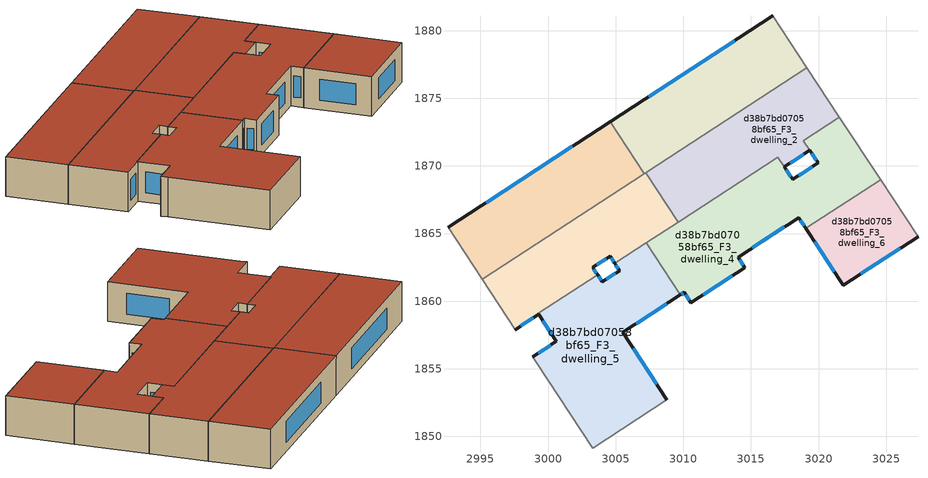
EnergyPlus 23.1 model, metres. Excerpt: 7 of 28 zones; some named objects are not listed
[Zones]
d38b7bd07058bf65_F3_dwelling_0
 floor to d38b7bd07058bf65_F2_dwelling_0 (EU_floor_Construction): 3016.61,1881.1 3019.15,1877.25 3007.13,1869.42 3004.61,1873.29 z9
 wall outside (EU_wall_Construction): 3016.61,1881.1 3004.61,1873.29 z9:12
 wall to d38b7bd07058bf65_F3_dwelling_1 (EU_wall_Construction): 3004.61,1873.29 3007.13,1869.42 z9:12
 wall adiabatic (EU_wall_Construction): 3019.15,1877.25 3016.61,1881.1 z9:12
 wall to d38b7bd07058bf65_F3_dwelling_2 (EU_wall_Construction): 3007.24,1869.49 3019.15,1877.25 z9:12
 wall to d38b7bd07058bf65_F3_dwelling_3 (EU_wall_Construction): 3007.13,1869.42 3007.24,1869.49 z9:12
 window (EU_Window_Construction): 3013.8,1879.27 3007.43,1875.12 z9.7:11.3
 roof outside (EU_roof_Construction): 3019.15,1877.25 3016.61,1881.1 3004.61,1873.29 3007.13,1869.42 z12
d38b7bd07058bf65_F3_dwelling_1
 floor to d38b7bd07058bf65_F2_dwelling_1 (EU_floor_Construction): 3004.61,1873.29 3007.13,1869.42 2995.12,1861.61 2992.6,1865.46 z9
 wall outside (EU_wall_Construction): 3004.61,1873.29 2992.6,1865.46 z9:12
 wall adiabatic (EU_wall_Construction): 2992.6,1865.46 2995.12,1861.61 z9:12
 wall to d38b7bd07058bf65_F3_dwelling_3 (EU_wall_Construction): 2995.12,1861.61 3007.13,1869.42 z9:12
 window (EU_Window_Construction): 3001.79,1871.45 2995.42,1867.3 z9.7:11.3
 roof outside (EU_roof_Construction): 3007.13,1869.42 3004.61,1873.29 2992.6,1865.46 2995.12,1861.61 z12
d38b7bd07058bf65_F3_dwelling_2
 floor to d38b7bd07058bf65_F2_dwelling_2 (EU_floor_Construction): 3019.15,1877.25 3021.54,1873.61 3018.88,1871.87 3019.35,1871.15 3017.47,1869.93 3017,1870.65 3009.62,1865.84 3007.23,1869.49 z9
 wall outside (EU_wall_Construction): 3017.47,1869.93 3019.35,1871.15 z9:12
 wall to d38b7bd07058bf65_F3_dwelling_3 (EU_wall_Construction): 3007.23,1869.49 3009.62,1865.84 z9:12
 wall adiabatic (EU_wall_Construction): 3021.54,1873.61 3019.15,1877.25 z9:12
 wall to d38b7bd07058bf65_F3_dwelling_4 (EU_wall_Construction): 3009.62,1865.84 3017,1870.65 3017.47,1869.93 / 3019.35,1871.15 3018.88,1871.87 3021.54,1873.61 z9:12
 window (EU_Window_Construction): 3017.92,1870.21 3018.91,1870.86 z9.7:11.3
 roof outside (EU_roof_Construction): 3019.35,1871.15 3018.88,1871.87 3021.54,1873.61 3019.15,1877.25 3007.23,1869.49 3009.62,1865.84 3017,1870.65 3017.47,1869.93 z12
d38b7bd07058bf65_F3_dwelling_3
 floor to d38b7bd07058bf65_F2_dwelling_3 (EU_floor_Construction): 3007.23,1869.49 3009.62,1865.84 3004.93,1862.79 3004.59,1863.32 3003.31,1862.49 3003.66,1861.96 2999.26,1859.09 2999.3,1859.03 2997.56,1857.9 2995.12,1861.61 z9
 wall outside (EU_wall_Construction): 3003.66,1861.96 3003.31,1862.49 3004.59,1863.32 3004.93,1862.79 / 2997.56,1857.9 2999.3,1859.03 z9:12
 wall adiabatic (EU_wall_Construction): 2995.12,1861.61 2997.56,1857.9 z9:12
 wall to d38b7bd07058bf65_F3_dwelling_5 (EU_wall_Construction): 2999.3,1859.03 2999.26,1859.09 / 3004.93,1862.79 3007.26,1864.31 / 2999.27,1859.1 3003.66,1861.96 z9:12
 wall to d38b7bd07058bf65_F3_dwelling_4 (EU_wall_Construction): 3007.26,1864.3 3009.62,1865.84 z9:12
 window (EU_Window_Construction): 3004.67,1863.19 3004.85,1862.91 / 3003.61,1862.69 3004.29,1863.12 / 3003.57,1862.08 3003.39,1862.37 / 2997.97,1858.16 2998.89,1858.77 z9.7:11.3
 roof outside (EU_roof_Construction): 3004.93,1862.79 3009.62,1865.84 3007.23,1869.49 2995.12,1861.61 2997.56,1857.9 2999.3,1859.03 2999.26,1859.09 3003.66,1861.96 3003.31,1862.49 3004.59,1863.32 z12
d38b7bd07058bf65_F3_dwelling_4
 floor to d38b7bd07058bf65_F2_dwelling_4 (EU_floor_Construction): 3021.54,1873.61 3024.59,1868.98 3019.06,1865.38 3018.54,1866.18 3014.05,1863.25 3014.55,1862.48 3010.55,1859.88 3010.05,1860.65 3009.77,1860.46 3007.26,1864.3 3017,1870.65 3018.09,1869 3019.96,1870.22 3019.35,1871.15 3018.88,1871.87 z9
 wall outside (EU_wall_Construction): 3009.77,1860.46 3010.05,1860.65 3010.55,1859.88 3014.55,1862.48 3014.05,1863.25 3018.54,1866.18 3019.06,1865.38 / 3019.35,1871.14 3019.96,1870.22 3018.09,1869 3017.47,1869.93 z9:12
 wall to d38b7bd07058bf65_F3_dwelling_5 (EU_wall_Construction): 3007.26,1864.3 3009.77,1860.46 z9:12
 wall adiabatic (EU_wall_Construction): 3024.59,1868.98 3021.54,1873.61 z9:12
 wall to d38b7bd07058bf65_F3_dwelling_6 (EU_wall_Construction): 3019.06,1865.38 3024.59,1868.98 z9:12
 window (EU_Window_Construction): 3015.1,1863.94 3017.48,1865.49 / 3014.43,1862.66 3014.17,1863.07 / 3011.49,1860.49 3013.61,1861.87 / 3010.17,1860.47 3010.43,1860.06 / 3009.83,1860.5 3009.98,1860.6 / 3019.52,1869.94 3018.53,1869.29 / 3019.5,1870.93 3019.82,1870.44 / 3018.66,1865.99 3018.94,1865.56 / 3017.94,1869.22 3017.62,1869.71 z9.7:11.3
 roof outside (EU_roof_Construction): 3019.06,1865.38 3024.59,1868.98 3021.54,1873.61 3018.88,1871.87 3019.35,1871.15 3019.96,1870.22 3018.09,1869 3017,1870.65 3007.26,1864.3 3009.77,1860.46 3010.05,1860.65 3010.55,1859.88 3014.55,1862.48 3014.05,1863.25 3018.54,1866.18 z12
d38b7bd07058bf65_F3_dwelling_5
 floor to d38b7bd07058bf65_F2_dwelling_5 (EU_floor_Construction): 3007.26,1864.3 3009.77,1860.46 3005.52,1857.69 3008.78,1852.7 3003.3,1849.13 2999.14,1855.48 2998.87,1855.88 3000.62,1857.02 2999.3,1859.03 2999.27,1859.1 3003.66,1861.96 3004,1861.42 3005.28,1862.25 3004.93,1862.79 z9
 wall outside (EU_wall_Construction): 3004.93,1862.79 3005.28,1862.25 3004,1861.42 3003.66,1861.96 / 3008.78,1852.7 3005.52,1857.69 3009.77,1860.46 / 2999.3,1859.03 3000.62,1857.02 2998.87,1855.88 z9:12
 wall adiabatic (EU_wall_Construction): 2998.87,1855.88 2999.14,1855.48 3003.3,1849.13 3008.78,1852.7 z9:12
 window (EU_Window_Construction): 3005.02,1862.66 3005.2,1862.38 / 3006.51,1858.34 3008.77,1859.81 / 3008.02,1853.87 3006.28,1856.52 / 3000.21,1856.75 2999.28,1856.15 / 2999.61,1858.56 3000.31,1857.49 / 3003.92,1861.55 3003.74,1861.83 / 3004.98,1862.06 3004.3,1861.62 z9.7:11.3
 roof outside (EU_roof_Construction): 3008.78,1852.7 3005.52,1857.69 3009.77,1860.46 3007.26,1864.3 3004.93,1862.79 3005.28,1862.25 3004,1861.42 3003.66,1861.96 2999.27,1859.1 2999.3,1859.03 3000.62,1857.02 2998.87,1855.88 2999.14,1855.48 3003.3,1849.13 z12
d38b7bd07058bf65_F3_dwelling_6
 floor to d38b7bd07058bf65_F2_dwelling_6 (EU_floor_Construction): 3024.59,1868.98 3027.35,1864.77 3021.82,1861.17 3019.06,1865.38 z9
 wall outside (EU_wall_Construction): 3019.06,1865.38 3021.82,1861.17 3027.35,1864.77 z9:12
 wall adiabatic (EU_wall_Construction): 3027.35,1864.77 3024.59,1868.98 z9:12
 window (EU_Window_Construction): 3023.12,1862.02 3026.06,1863.92 / 3019.71,1864.39 3021.17,1862.16 z9.7:11.3
 roof outside (EU_roof_Construction): 3027.35,1864.77 3024.59,1868.98 3019.06,1865.38 3021.82,1861.17 z12
[Building]
EU S2 Campaign: North Axis=0; Terrain=City; Solar Distribution=FullExterior
[Site:Location]
Budapest.Ferenc.Liszt.Intl.AP: Latitude=47.437; Longitude=19.256; Time Zone=1; Elevation=185
[SizingPeriod:WeatherFileDays]
AnnualSizingPeriod: Begin Month=1; Begin Day of Month=1; End Month=12; End Day of Month=31; Day of Week for Start Day=Monday; Use Weather File Daylight Saving Period=No; Use Weather File Rain and Snow Indicators=No
[MATERIAL]
EU_InternalMass_Material: Roughness=MediumRough; Thickness=0.1; Conductivity=1; Density=1800; Specific Heat=900; Thermal Absorptance=0.9; Solar Absorptance=0.7; Visible Absorptance=0.7
[MATERIAL:NOMASS] Roughness=MediumRough; Thermal Absorptance=0.9; Solar Absorptance=0.7; Visible Absorptance=0.7
Name | Thermal Resistance
EU_wall_NoMass | 0.832559
EU_roof_NoMass | 1.39638
EU_floor_NoMass | 0.872794
[WINDOWMATERIAL:SIMPLEGLAZINGSYSTEM]
EU_Window_SimpleGlazing: UFactor=2.79869; Solar Heat Gain Coefficient=0.75; Visible Transmittance=0.75
[CONSTRUCTION]
EU_wall_Construction: EU_wall_NoMass
EU_roof_Construction: EU_roof_NoMass
EU_floor_Construction: EU_floor_NoMass
EU_Window_Construction: EU_Window_SimpleGlazing
EU_InternalMass_Construction: EU_InternalMass_Material
[ZONE] Type=1; Multiplier=1; Ceiling Height=autocalculate; Floor Area=autocalculate; Part of Total Floor Area=Yes
Name | Volume
d38b7bd07058bf65_F3_dwelling_0 | 198.102
d38b7bd07058bf65_F3_dwelling_1 | 198.121
d38b7bd07058bf65_F3_dwelling_2 | 191.954
d38b7bd07058bf65_F3_dwelling_3 | 186.604
d38b7bd07058bf65_F3_dwelling_4 | 253.446
d38b7bd07058bf65_F3_dwelling_5 | 258.813
d38b7bd07058bf65_F3_dwelling_6 | 99.6434
[INTERNALMASS] Construction=EU_InternalMass_Construction
Name | Zone or ZoneList | Surface Area
d38b7bd07058bf65_F3_dwelling_0_EU_InternalMass | d38b7bd07058bf65_F3_dwelling_0 | 66.0335
d38b7bd07058bf65_F3_dwelling_1_EU_InternalMass | d38b7bd07058bf65_F3_dwelling_1 | 66.0389
d38b7bd07058bf65_F3_dwelling_2_EU_InternalMass | d38b7bd07058bf65_F3_dwelling_2 | 63.9853
d38b7bd07058bf65_F3_dwelling_3_EU_InternalMass | d38b7bd07058bf65_F3_dwelling_3 | 62.1997
d38b7bd07058bf65_F3_dwelling_4_EU_InternalMass | d38b7bd07058bf65_F3_dwelling_4 | 84.4812
d38b7bd07058bf65_F3_dwelling_5_EU_InternalMass | d38b7bd07058bf65_F3_dwelling_5 | 86.2686
d38b7bd07058bf65_F3_dwelling_6_EU_InternalMass | d38b7bd07058bf65_F3_dwelling_6 | 33.2146
[OTHEREQUIPMENT] Fuel Type=Electricity; Design Level Calculation Method=Watts/Area; Power per Zone Floor Area=1; Fraction Latent=0; Fraction Radiant=0; Fraction Lost=0; Carbon Dioxide Generation Rate=0; EndUse Subcategory=EU_Step8_InternalGains
Name | Zone or ZoneList or Space or SpaceList | Schedule
EU_Step8_InternalGain_d38b7bd07058bf65_F3_dwelling_0_f000 | d38b7bd07058bf65_F3_dwelling_0 | EU_Step8_GainSchedule_d38b7bd07058bf65_F3_dwelling_0_f000
EU_Step8_InternalGain_d38b7bd07058bf65_F3_dwelling_1_f000 | d38b7bd07058bf65_F3_dwelling_1 | EU_Step8_GainSchedule_d38b7bd07058bf65_F3_dwelling_1_f000
EU_Step8_InternalGain_d38b7bd07058bf65_F3_dwelling_2_f000 | d38b7bd07058bf65_F3_dwelling_2 | EU_Step8_GainSchedule_d38b7bd07058bf65_F3_dwelling_2_f000
EU_Step8_InternalGain_d38b7bd07058bf65_F3_dwelling_3_f000 | d38b7bd07058bf65_F3_dwelling_3 | EU_Step8_GainSchedule_d38b7bd07058bf65_F3_dwelling_3_f000
EU_Step8_InternalGain_d38b7bd07058bf65_F3_dwelling_4_f000 | d38b7bd07058bf65_F3_dwelling_4 | EU_Step8_GainSchedule_d38b7bd07058bf65_F3_dwelling_4_f000
EU_Step8_InternalGain_d38b7bd07058bf65_F3_dwelling_5_f000 | d38b7bd07058bf65_F3_dwelling_5 | EU_Step8_GainSchedule_d38b7bd07058bf65_F3_dwelling_5_f000
EU_Step8_InternalGain_d38b7bd07058bf65_F3_dwelling_6_f000 | d38b7bd07058bf65_F3_dwelling_6 | EU_Step8_GainSchedule_d38b7bd07058bf65_F3_dwelling_6_f000
[ZONEVENTILATION:DESIGNFLOWRATE] Schedule=EU_AlwaysOn; Design Flow Rate Calculation Method=AirChanges/Hour; Air Changes per Hour=0.475469; Ventilation Type=Natural; Fan Pressure Rise=0; Fan Total Efficiency=1; Constant Term Coefficient=1; Temperature Term Coefficient=0; Velocity Term Coefficient=0; Velocity Squared Term Coefficient=0; Minimum Indoor Temperature=-100; Maximum Indoor Temperature=100; Delta Temperature=-100; Minimum Outdoor Temperature=-100; Maximum Outdoor Temperature=100; Maximum Wind Speed=40
Name | Zone or ZoneList or Space or SpaceList
EU_ConstantAir_d38b7bd07058bf65_F3_dwelling_0 | d38b7bd07058bf65_F3_dwelling_0
EU_ConstantAir_d38b7bd07058bf65_F3_dwelling_1 | d38b7bd07058bf65_F3_dwelling_1
EU_ConstantAir_d38b7bd07058bf65_F3_dwelling_2 | d38b7bd07058bf65_F3_dwelling_2
EU_ConstantAir_d38b7bd07058bf65_F3_dwelling_3 | d38b7bd07058bf65_F3_dwelling_3
EU_ConstantAir_d38b7bd07058bf65_F3_dwelling_4 | d38b7bd07058bf65_F3_dwelling_4
EU_ConstantAir_d38b7bd07058bf65_F3_dwelling_5 | d38b7bd07058bf65_F3_dwelling_5
EU_ConstantAir_d38b7bd07058bf65_F3_dwelling_6 | d38b7bd07058bf65_F3_dwelling_6
[HVACTEMPLATE:ZONE:IDEALLOADSAIRSYSTEM] System Availability Schedule=EU_AlwaysOn; Maximum Heating Supply Air Temperature=50; Minimum Cooling Supply Air Temperature=13; Maximum Heating Supply Air Humidity Ratio=0.0156; Minimum Cooling Supply Air Humidity Ratio=0.0077; Heating Limit=NoLimit; Cooling Limit=NoLimit; Heating Availability Schedule=EU_AlwaysOn; Cooling Availability Schedule=EU_CoolingOff; Dehumidification Control Type=ConstantSensibleHeatRatio; Cooling Sensible Heat Ratio=0.7; Dehumidification Setpoint=60; Humidification Control Type=None; Humidification Setpoint=30; Outdoor Air Method=None; Outdoor Air Flow Rate per Person=0.00944; Outdoor Air Flow Rate per Zone Floor Area=0; Outdoor Air Flow Rate per Zone=0; Demand Controlled Ventilation Type=None; Outdoor Air Economizer Type=NoEconomizer; Heat Recovery Type=None; Sensible Heat Recovery Effectiveness=0.7; Latent Heat Recovery Effectiveness=0.65
Name | Template Thermostat
d38b7bd07058bf65_F3_dwelling_0 | EU_HeatOnly_d38b7bd07058bf65_F3_dwelling_0
d38b7bd07058bf65_F3_dwelling_1 | EU_HeatOnly_d38b7bd07058bf65_F3_dwelling_1
d38b7bd07058bf65_F3_dwelling_2 | EU_HeatOnly_d38b7bd07058bf65_F3_dwelling_2
d38b7bd07058bf65_F3_dwelling_3 | EU_HeatOnly_d38b7bd07058bf65_F3_dwelling_3
d38b7bd07058bf65_F3_dwelling_4 | EU_HeatOnly_d38b7bd07058bf65_F3_dwelling_4
d38b7bd07058bf65_F3_dwelling_5 | EU_HeatOnly_d38b7bd07058bf65_F3_dwelling_5
d38b7bd07058bf65_F3_dwelling_6 | EU_HeatOnly_d38b7bd07058bf65_F3_dwelling_6
[SIZING:ZONE] Zone Cooling Design Supply Air Temperature Input Method=SupplyAirTemperature; Zone Cooling Design Supply Air Temperature=13; Zone Heating Design Supply Air Temperature Input Method=SupplyAirTemperature; Zone Heating Design Supply Air Temperature=50; Zone Cooling Design Supply Air Humidity Ratio=0.008; Zone Heating Design Supply Air Humidity Ratio=0.008; Cooling Design Air Flow Method=DesignDay; Cooling Design Air Flow Rate=0; Cooling Minimum Air Flow per Zone Floor Area=0.000762; Cooling Minimum Air Flow=0; Cooling Minimum Air Flow Fraction=0.2; Heating Design Air Flow Method=DesignDay; Heating Design Air Flow Rate=0; Heating Maximum Air Flow per Zone Floor Area=0.002032; Heating Maximum Air Flow=0.141576; Heating Maximum Air Flow Fraction=0.3; Account for Dedicated Outdoor Air System=No; Dedicated Outdoor Air System Control Strategy=NeutralSupplyAir; Dedicated Outdoor Air Low Setpoint Temperature for Design=autosize; Dedicated Outdoor Air High Setpoint Temperature for Design=autosize; Zone Load Sizing Method=Sensible Load Only No Latent Load; Zone Latent Cooling Design Supply Air Humidity Ratio Input Method=HumidityRatioDifference; Zone Cooling Design Supply Air Humidity Ratio Difference=0.005; Zone Latent Heating Design Supply Air Humidity Ratio Input Method=HumidityRatioDifference; Zone Humidification Design Supply Air Humidity Ratio Difference=0.005
d38b7bd07058bf65_F3_dwelling_0; d38b7bd07058bf65_F3_dwelling_1; d38b7bd07058bf65_F3_dwelling_2; d38b7bd07058bf65_F3_dwelling_3; d38b7bd07058bf65_F3_dwelling_4; d38b7bd07058bf65_F3_dwelling_5; d38b7bd07058bf65_F3_dwelling_6
[SCHEDULE:CONSTANT]
Name | Hourly Value
EU_AlwaysOn | 1
EU_CoolingOff | 0
[SCHEDULE:FILE] Column Number=1; Rows to Skip at Top=0; Number of Hours of Data=8760; Column Separator=Comma; Interpolate to Timestep=No; Minutes per Item=60; Adjust Schedule for Daylight Savings=Yes
Name | File
EU_Step8_GainSchedule_d38b7bd07058bf65_F3_dwelling_0_f000 | ../../schedules/d38b7bd07058bf65/d38b7bd07058bf65_F3_dwelling_0_f000_gain.csv
EU_Step8_GainSchedule_d38b7bd07058bf65_F3_dwelling_1_f000 | ../../schedules/d38b7bd07058bf65/d38b7bd07058bf65_F3_dwelling_1_f000_gain.csv
EU_Step8_GainSchedule_d38b7bd07058bf65_F3_dwelling_2_f000 | ../../schedules/d38b7bd07058bf65/d38b7bd07058bf65_F3_dwelling_2_f000_gain.csv
EU_Step8_GainSchedule_d38b7bd07058bf65_F3_dwelling_3_f000 | ../../schedules/d38b7bd07058bf65/d38b7bd07058bf65_F3_dwelling_3_f000_gain.csv
EU_Step8_GainSchedule_d38b7bd07058bf65_F3_dwelling_4_f000 | ../../schedules/d38b7bd07058bf65/d38b7bd07058bf65_F3_dwelling_4_f000_gain.csv
EU_Step8_GainSchedule_d38b7bd07058bf65_F3_dwelling_5_f000 | ../../schedules/d38b7bd07058bf65/d38b7bd07058bf65_F3_dwelling_5_f000_gain.csv
EU_Step8_GainSchedule_d38b7bd07058bf65_F3_dwelling_6_f000 | ../../schedules/d38b7bd07058bf65/d38b7bd07058bf65_F3_dwelling_6_f000_gain.csv
